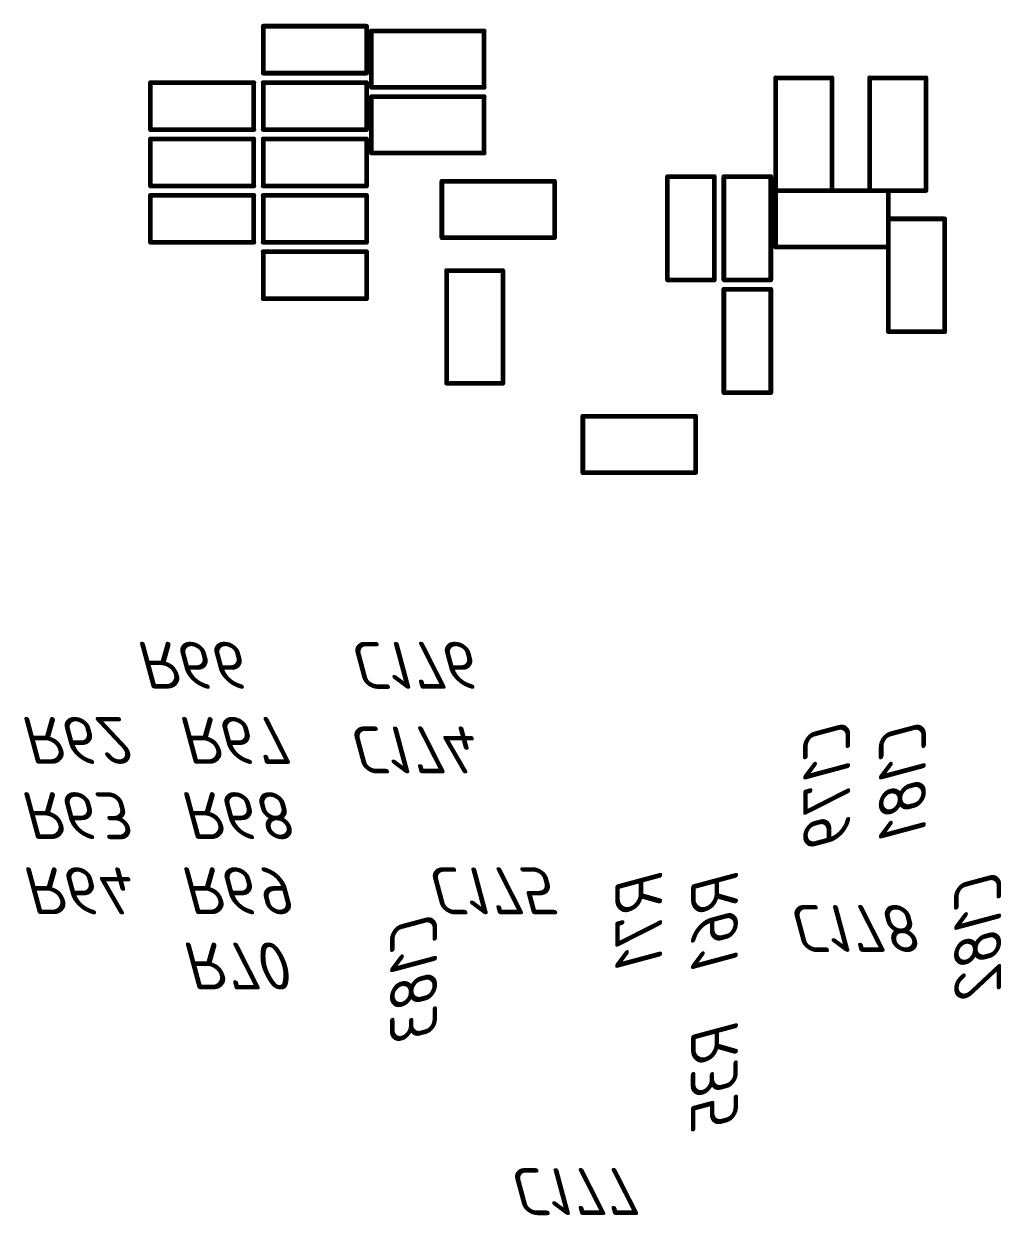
# Model space of a CAD drawing. Header units: millimetres. Extents: x 0 to 594, y 0 to 420.
# Drawn here: x 361.7 to 372.1, y 250.8 to 263.47 of the extents above; entities that cross this region are included whole.
import ezdxf

# ---------------------------------------------------------------- set-up
doc = ezdxf.new("R2010")
doc.units = ezdxf.units.MM
doc.header["$LTSCALE"] = 0.5
doc.layers.add('BottomOverlay', color=54, linetype='Continuous')
doc.layers.add('Mechanical15', color=82, linetype='Continuous')
doc.styles.get("Standard").update_dxf_attribs({"font": 'isocpeui.ttf', "height": 2.5})

msp = doc.modelspace()

# ---------------------------------------------------------------- linework, layer by layer
at = {"layer": 'Mechanical15', "linetype": 'Continuous', "lineweight": 25, "const_width": 0.05}
for points in [[(364.25, 262.95), (364.25, 263.45)], [(365.35, 263.45), (364.25, 263.45)], [(365.35, 262.95), (365.35, 263.45)], [(365.4, 262.8), (365.4, 263.4)], [(366.6, 263.4), (365.4, 263.4)], [(366.6, 262.8), (366.6, 263.4)], [(365.35, 262.95), (364.25, 262.95)], [(370.3, 262.9), (369.7, 262.9)], [(369.7, 261.7), (369.7, 262.9)], [(370.3, 261.7), (370.3, 262.9)], [(371.3, 262.9), (370.7, 262.9)], [(370.7, 261.7), (370.7, 262.9)], [(371.3, 261.7), (371.3, 262.9)], [(363.05, 262.35), (363.05, 262.85)], [(364.15, 262.85), (363.05, 262.85)], [(364.15, 262.35), (364.15, 262.85)], [(364.25, 262.35), (364.25, 262.85)], [(365.35, 262.85), (364.25, 262.85)], [(365.35, 262.35), (365.35, 262.85)], [(366.6, 262.8), (365.4, 262.8)], [(365.4, 262.1), (365.4, 262.7)], [(366.6, 262.7), (365.4, 262.7)], [(366.6, 262.1), (366.6, 262.7)], [(364.15, 262.35), (363.05, 262.35)], [(365.35, 262.35), (364.25, 262.35)], [(363.05, 261.75), (363.05, 262.25)], [(364.15, 262.25), (363.05, 262.25)], [(364.15, 261.75), (364.15, 262.25)], [(364.25, 261.75), (364.25, 262.25)], [(365.35, 262.25), (364.25, 262.25)], [(365.35, 261.75), (365.35, 262.25)], [(366.6, 262.1), (365.4, 262.1)], [(364.15, 261.75), (363.05, 261.75)], [(365.35, 261.75), (364.25, 261.75)], [(366.15, 261.2), (366.15, 261.8)], [(367.35, 261.8), (366.15, 261.8)], [(367.35, 261.2), (367.35, 261.8)], [(369.05, 261.85), (368.55, 261.85)], [(368.55, 260.75), (368.55, 261.85)], [(369.05, 260.75), (369.05, 261.85)], [(369.65, 261.85), (369.15, 261.85)], [(369.15, 260.75), (369.15, 261.85)], [(369.65, 260.75), (369.65, 261.85)], [(363.05, 261.15), (363.05, 261.65)], [(364.15, 261.65), (363.05, 261.65)], [(364.15, 261.15), (364.15, 261.65)], [(364.25, 261.15), (364.25, 261.65)], [(365.35, 261.65), (364.25, 261.65)], [(365.35, 261.15), (365.35, 261.65)], [(369.7, 261.1), (369.7, 261.7)], [(370.9, 261.7), (369.7, 261.7)], [(370.3, 261.7), (369.7, 261.7)], [(371.3, 261.7), (370.7, 261.7)], [(370.9, 261.1), (370.9, 261.7)], [(371.5, 261.4), (370.9, 261.4)], [(370.9, 260.2), (370.9, 261.4)], [(371.5, 260.2), (371.5, 261.4)], [(364.15, 261.15), (363.05, 261.15)], [(365.35, 261.15), (364.25, 261.15)], [(367.35, 261.2), (366.15, 261.2)], [(364.25, 260.55), (364.25, 261.05)], [(365.35, 261.05), (364.25, 261.05)], [(365.35, 260.55), (365.35, 261.05)], [(370.9, 261.1), (369.7, 261.1)], [(366.8, 260.85), (366.2, 260.85)], [(366.2, 259.65), (366.2, 260.85)], [(366.8, 259.65), (366.8, 260.85)], [(369.05, 260.75), (368.55, 260.75)], [(369.65, 260.75), (369.15, 260.75)], [(369.65, 260.65), (369.15, 260.65)], [(369.15, 259.55), (369.15, 260.65)], [(369.65, 259.55), (369.65, 260.65)], [(365.35, 260.55), (364.25, 260.55)], [(371.5, 260.2), (370.9, 260.2)], [(366.8, 259.65), (366.2, 259.65)], [(369.65, 259.55), (369.15, 259.55)], [(367.65, 258.7), (367.65, 259.3)], [(368.85, 259.3), (367.65, 259.3)], [(368.85, 258.7), (368.85, 259.3)], [(368.85, 258.7), (367.65, 258.7)]]:
    msp.add_lwpolyline(points, dxfattribs=at)
at = {"layer": 'Mechanical15', "linetype": 'Continuous', "lineweight": 25, "const_width": 0.025}
for points in [[(364.237, 263.45, -1), (364.262, 263.45, -1)], [(364.237, 263.45, -1), (364.262, 263.45, -1)], [(365.337, 263.45, -1), (365.362, 263.45, -1)], [(365.337, 263.45, -1), (365.362, 263.45, -1)], [(365.388, 263.4, -1), (365.413, 263.4, -1)], [(365.388, 263.4, -1), (365.413, 263.4, -1)], [(366.588, 263.4, -1), (366.613, 263.4, -1)], [(366.588, 263.4, -1), (366.613, 263.4, -1)], [(364.237, 262.95, -1), (364.262, 262.95, -1)], [(364.237, 262.95, -1), (364.262, 262.95, -1)], [(365.337, 262.95, -1), (365.362, 262.95, -1)], [(365.337, 262.95, -1), (365.362, 262.95, -1)], [(369.7, 262.888, -1), (369.7, 262.913, -1)], [(369.7, 262.888, -1), (369.7, 262.913, -1)], [(370.3, 262.888, -1), (370.3, 262.913, -1)], [(370.3, 262.888, -1), (370.3, 262.913, -1)], [(370.7, 262.913, -1), (370.7, 262.888, -1)], [(370.7, 262.913, -1), (370.7, 262.888, -1)], [(371.3, 262.913, -1), (371.3, 262.888, -1)], [(371.3, 262.913, -1), (371.3, 262.888, -1)], [(363.063, 262.85, -1), (363.038, 262.85, -1)], [(363.063, 262.85, -1), (363.038, 262.85, -1)], [(364.163, 262.85, -1), (364.138, 262.85, -1)], [(364.163, 262.85, -1), (364.138, 262.85, -1)], [(364.237, 262.85, -1), (364.262, 262.85, -1)], [(364.237, 262.85, -1), (364.262, 262.85, -1)], [(365.337, 262.85, -1), (365.362, 262.85, -1)], [(365.337, 262.85, -1), (365.362, 262.85, -1)], [(365.388, 262.8, -1), (365.413, 262.8, -1)], [(365.388, 262.8, -1), (365.413, 262.8, -1)], [(366.588, 262.8, -1), (366.613, 262.8, -1)], [(366.588, 262.8, -1), (366.613, 262.8, -1)], [(365.388, 262.7, -1), (365.413, 262.7, -1)], [(365.388, 262.7, -1), (365.413, 262.7, -1)], [(366.588, 262.7, -1), (366.613, 262.7, -1)], [(366.588, 262.7, -1), (366.613, 262.7, -1)], [(363.063, 262.35, -1), (363.038, 262.35, -1)], [(363.063, 262.35, -1), (363.038, 262.35, -1)], [(364.163, 262.35, -1), (364.138, 262.35, -1)], [(364.163, 262.35, -1), (364.138, 262.35, -1)], [(364.237, 262.35, -1), (364.262, 262.35, -1)], [(364.237, 262.35, -1), (364.262, 262.35, -1)], [(365.337, 262.35, -1), (365.362, 262.35, -1)], [(365.337, 262.35, -1), (365.362, 262.35, -1)], [(363.063, 262.25, -1), (363.038, 262.25, -1)], [(363.063, 262.25, -1), (363.038, 262.25, -1)], [(364.163, 262.25, -1), (364.138, 262.25, -1)], [(364.163, 262.25, -1), (364.138, 262.25, -1)], [(364.237, 262.25, -1), (364.262, 262.25, -1)], [(364.237, 262.25, -1), (364.262, 262.25, -1)], [(365.337, 262.25, -1), (365.362, 262.25, -1)], [(365.337, 262.25, -1), (365.362, 262.25, -1)], [(365.388, 262.1, -1), (365.413, 262.1, -1)], [(365.388, 262.1, -1), (365.413, 262.1, -1)], [(366.588, 262.1, -1), (366.613, 262.1, -1)], [(366.588, 262.1, -1), (366.613, 262.1, -1)], [(363.063, 261.75, -1), (363.038, 261.75, -1)], [(363.063, 261.75, -1), (363.038, 261.75, -1)], [(364.163, 261.75, -1), (364.138, 261.75, -1)], [(364.163, 261.75, -1), (364.138, 261.75, -1)], [(364.237, 261.75, -1), (364.262, 261.75, -1)], [(364.237, 261.75, -1), (364.262, 261.75, -1)], [(365.337, 261.75, -1), (365.362, 261.75, -1)], [(365.337, 261.75, -1), (365.362, 261.75, -1)], [(366.138, 261.8, -1), (366.162, 261.8, -1)], [(366.138, 261.8, -1), (366.162, 261.8, -1)], [(367.338, 261.8, -1), (367.362, 261.8, -1)], [(367.338, 261.8, -1), (367.362, 261.8, -1)], [(368.55, 261.838, -1), (368.55, 261.862, -1)], [(368.55, 261.838, -1), (368.55, 261.862, -1)], [(369.05, 261.838, -1), (369.05, 261.862, -1)], [(369.05, 261.838, -1), (369.05, 261.862, -1)], [(369.15, 261.838, -1), (369.15, 261.862, -1)], [(369.15, 261.838, -1), (369.15, 261.862, -1)], [(369.65, 261.838, -1), (369.65, 261.862, -1)], [(369.65, 261.838, -1), (369.65, 261.862, -1)], [(363.063, 261.65, -1), (363.038, 261.65, -1)], [(363.063, 261.65, -1), (363.038, 261.65, -1)], [(364.163, 261.65, -1), (364.138, 261.65, -1)], [(364.163, 261.65, -1), (364.138, 261.65, -1)], [(364.237, 261.65, -1), (364.262, 261.65, -1)], [(364.237, 261.65, -1), (364.262, 261.65, -1)], [(365.337, 261.65, -1), (365.362, 261.65, -1)], [(365.337, 261.65, -1), (365.362, 261.65, -1)], [(369.688, 261.7, -1), (369.713, 261.7, -1)], [(369.688, 261.7, -1), (369.713, 261.7, -1)], [(369.7, 261.688, -1), (369.7, 261.713, -1)], [(369.7, 261.688, -1), (369.7, 261.713, -1)], [(370.3, 261.688, -1), (370.3, 261.713, -1)], [(370.3, 261.688, -1), (370.3, 261.713, -1)], [(370.7, 261.713, -1), (370.7, 261.688, -1)], [(370.7, 261.713, -1), (370.7, 261.688, -1)], [(370.888, 261.7, -1), (370.913, 261.7, -1)], [(370.888, 261.7, -1), (370.913, 261.7, -1)], [(371.3, 261.713, -1), (371.3, 261.688, -1)], [(371.3, 261.713, -1), (371.3, 261.688, -1)], [(370.9, 261.412, -1), (370.9, 261.387, -1)], [(370.9, 261.412, -1), (370.9, 261.387, -1)], [(371.5, 261.412, -1), (371.5, 261.387, -1)], [(371.5, 261.412, -1), (371.5, 261.387, -1)], [(363.063, 261.15, -1), (363.038, 261.15, -1)], [(363.063, 261.15, -1), (363.038, 261.15, -1)], [(364.163, 261.15, -1), (364.138, 261.15, -1)], [(364.163, 261.15, -1), (364.138, 261.15, -1)], [(364.237, 261.15, -1), (364.262, 261.15, -1)], [(364.237, 261.15, -1), (364.262, 261.15, -1)], [(365.337, 261.15, -1), (365.362, 261.15, -1)], [(365.337, 261.15, -1), (365.362, 261.15, -1)], [(366.138, 261.2, -1), (366.162, 261.2, -1)], [(366.138, 261.2, -1), (366.162, 261.2, -1)], [(367.338, 261.2, -1), (367.362, 261.2, -1)], [(367.338, 261.2, -1), (367.362, 261.2, -1)], [(364.237, 261.05, -1), (364.262, 261.05, -1)], [(364.237, 261.05, -1), (364.262, 261.05, -1)], [(365.337, 261.05, -1), (365.362, 261.05, -1)], [(365.337, 261.05, -1), (365.362, 261.05, -1)], [(369.688, 261.1, -1), (369.713, 261.1, -1)], [(369.688, 261.1, -1), (369.713, 261.1, -1)], [(370.888, 261.1, -1), (370.913, 261.1, -1)], [(370.888, 261.1, -1), (370.913, 261.1, -1)], [(366.2, 260.862, -1), (366.2, 260.838, -1)], [(366.2, 260.862, -1), (366.2, 260.838, -1)], [(366.8, 260.862, -1), (366.8, 260.838, -1)], [(366.8, 260.862, -1), (366.8, 260.838, -1)], [(368.55, 260.738, -1), (368.55, 260.762, -1)], [(368.55, 260.738, -1), (368.55, 260.762, -1)], [(369.05, 260.738, -1), (369.05, 260.762, -1)], [(369.05, 260.738, -1), (369.05, 260.762, -1)], [(369.15, 260.738, -1), (369.15, 260.762, -1)], [(369.15, 260.738, -1), (369.15, 260.762, -1)], [(369.65, 260.738, -1), (369.65, 260.762, -1)], [(369.65, 260.738, -1), (369.65, 260.762, -1)], [(369.15, 260.663, -1), (369.15, 260.638, -1)], [(369.15, 260.663, -1), (369.15, 260.638, -1)], [(369.65, 260.663, -1), (369.65, 260.638, -1)], [(369.65, 260.663, -1), (369.65, 260.638, -1)], [(364.237, 260.55, -1), (364.262, 260.55, -1)], [(364.237, 260.55, -1), (364.262, 260.55, -1)], [(365.337, 260.55, -1), (365.362, 260.55, -1)], [(365.337, 260.55, -1), (365.362, 260.55, -1)], [(370.9, 260.212, -1), (370.9, 260.187, -1)], [(370.9, 260.212, -1), (370.9, 260.187, -1)], [(371.5, 260.212, -1), (371.5, 260.187, -1)], [(371.5, 260.212, -1), (371.5, 260.187, -1)], [(366.2, 259.662, -1), (366.2, 259.638, -1)], [(366.2, 259.662, -1), (366.2, 259.638, -1)], [(366.8, 259.662, -1), (366.8, 259.638, -1)], [(366.8, 259.662, -1), (366.8, 259.638, -1)], [(369.15, 259.563, -1), (369.15, 259.538, -1)], [(369.15, 259.563, -1), (369.15, 259.538, -1)], [(369.65, 259.563, -1), (369.65, 259.538, -1)], [(369.65, 259.563, -1), (369.65, 259.538, -1)], [(367.662, 259.3, -1), (367.637, 259.3, -1)], [(367.662, 259.3, -1), (367.637, 259.3, -1)], [(368.862, 259.3, -1), (368.837, 259.3, -1)], [(368.862, 259.3, -1), (368.837, 259.3, -1)], [(367.662, 258.7, -1), (367.637, 258.7, -1)], [(367.662, 258.7, -1), (367.637, 258.7, -1)], [(368.862, 258.7, -1), (368.837, 258.7, -1)], [(368.862, 258.7, -1), (368.837, 258.7, -1)]]:
    msp.add_lwpolyline(points, format="xyb", close=True, dxfattribs=at)

# ---------------------------------------------------------------- texts
at = {"layer": 'BottomOverlay', "text_generation_flag": 2}
for s, rotation, p in [('R66', 180, (362.88, 256.9)), ('C176', 180, (365.148, 256.9)), ('R62', 180, (361.65, 256.1)), ('R67', 180, (363.328, 256.1)), ('C174', 180, (365.138, 256)), ('C179', 90, (370.494, 256.1)), ('C181', 90, (371.3, 256.1)), ('R63', 180, (361.65, 255.3)), ('R68', 180, (363.35, 255.3)), ('R64', 180, (361.669, 254.5)), ('R69', 180, (363.351, 254.5)), ('C175', 180, (365.972, 254.5)), ('R71', 90, (368.494, 254.5)), ('R61', 90, (369.3, 254.5)), ('C182', 90, (372.1, 254.5)), ('C178', 180, (369.819, 254.1)), ('C183', 90, (366.1, 254.05)), ('R70', 180, (363.368, 253.7)), ('R35', 90, (369.3, 252.9)), ('C177', 180, (366.847, 251.3))]:
    msp.add_text(s, height=0.5, rotation=rotation, dxfattribs=at).set_placement(p)

doc.saveas('drawing.dxf')
